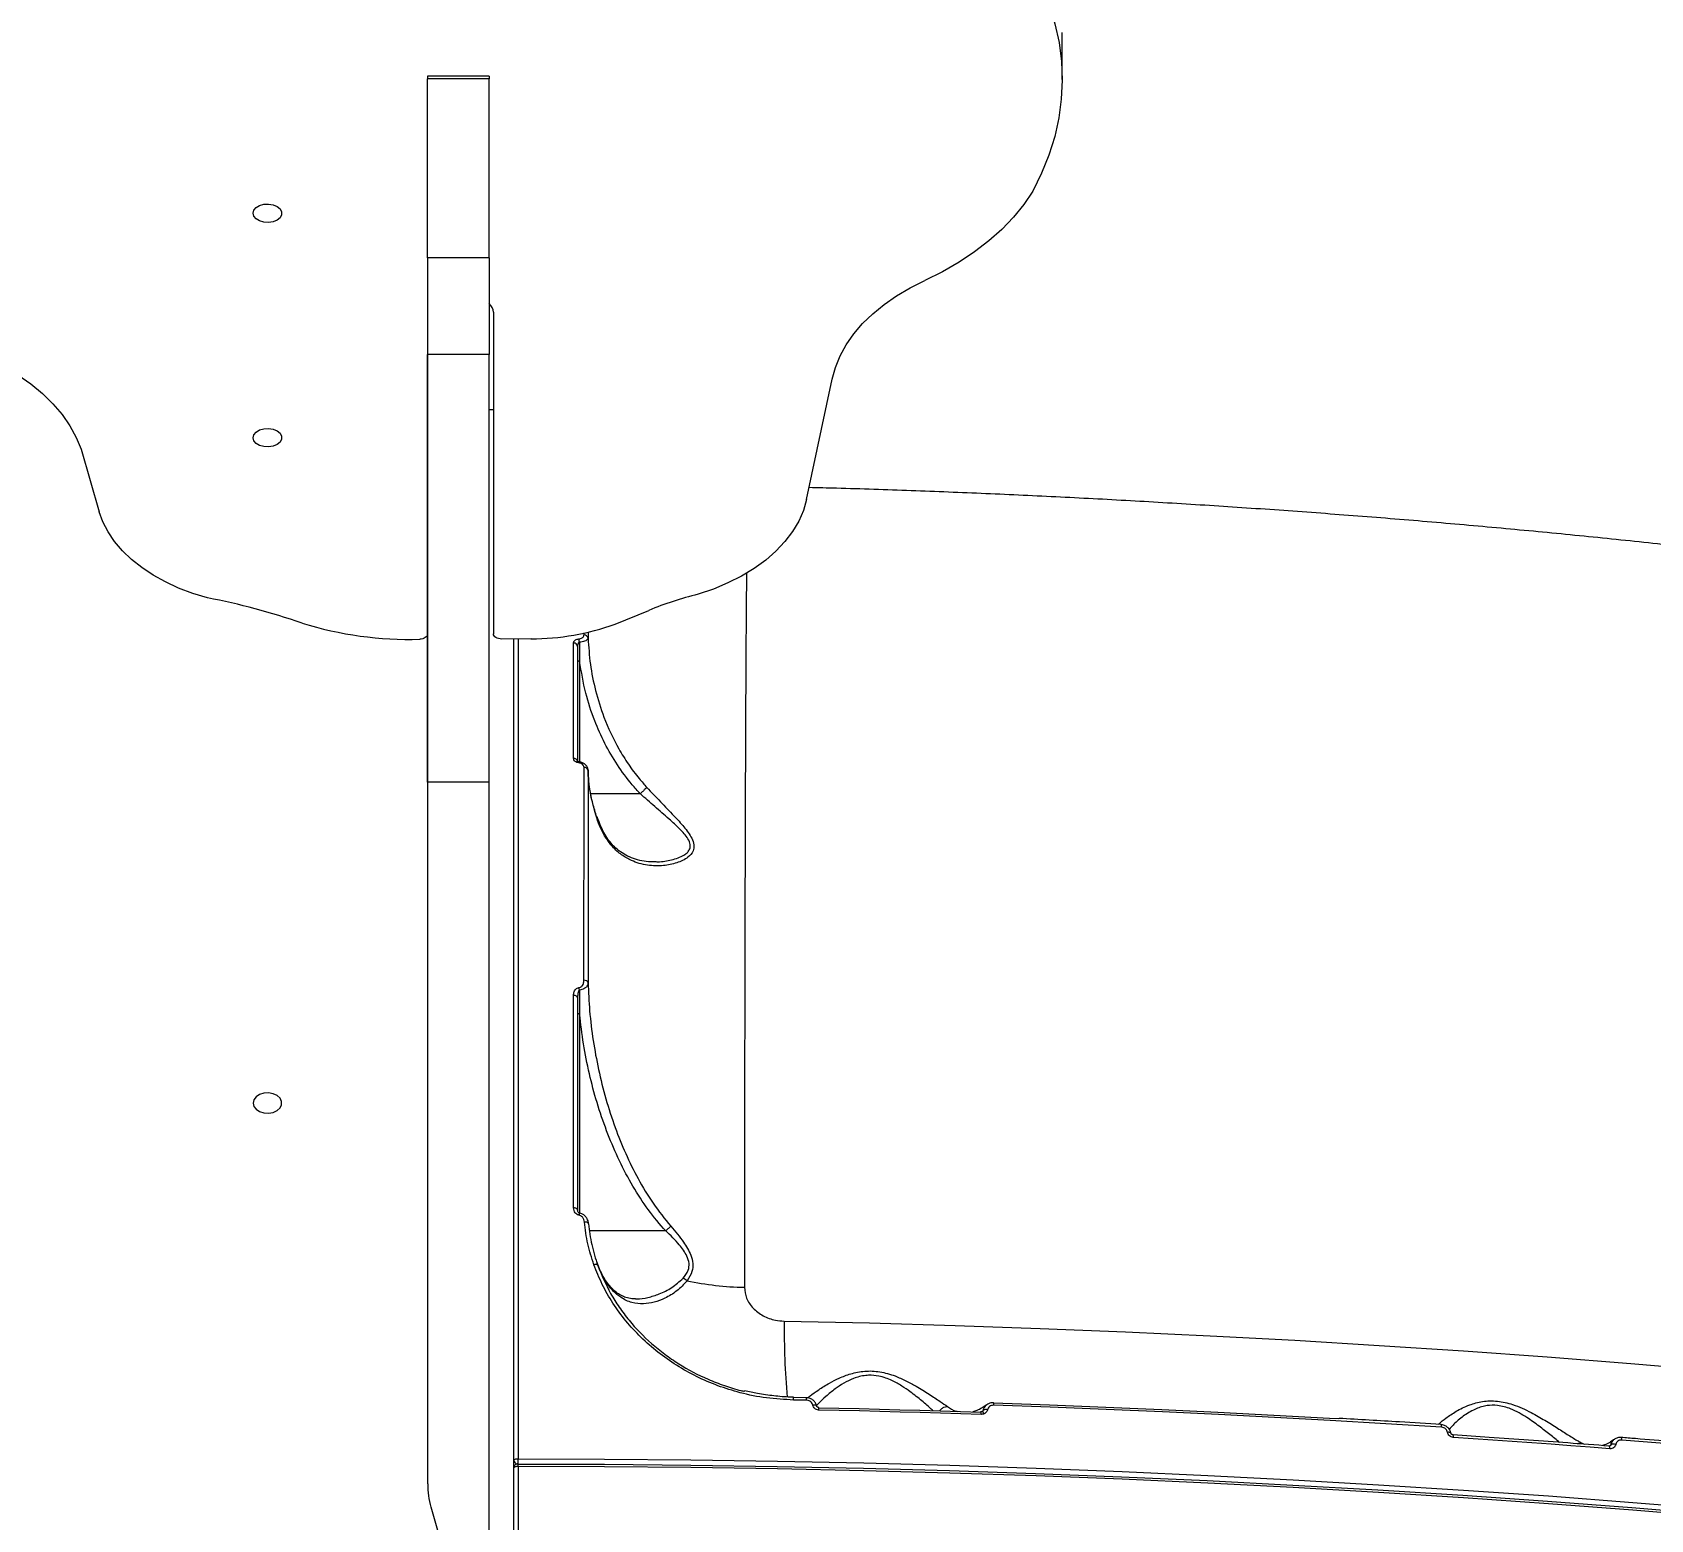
# Model space of a CAD drawing. Header units: millimetres. Extents: x -8422 to 28150, y -6982 to 5510.
# Drawn here: x 20104.2 to 20498.1, y 1231.2 to 1593.3 of the extents above; entities that cross this region are included whole.
import ezdxf

# ---------------------------------------------------------------- set-up
doc = ezdxf.new("R2010")
doc.units = ezdxf.units.MM
for name, color, linetype in [('DIKOM_ОБЪЕКТ', 7, 'Continuous'), ('DIKOM_РАЗМЕР_ЗОНА', 7, 'Continuous'), ('DIKOM_РАЗМЕР_ОБЪЕКТА', 7, 'Continuous')]:
    doc.layers.add(name, color=color, linetype=linetype)
doc.styles.add('style1', font='arial.ttf', dxfattribs={"width": 0.8})
doc.dimstyles.new('1-50', dxfattribs={"dimtxt": 300, "dimasz": 200, "dimexe": 100, "dimexo": 0, "dimgap": 100, "dimtad": 1, "dimdec": 0, "dimtxsty": 'style1', "dimcen": 0, "dimclrd": 7, "dimclre": 7, "dimadec": 1, "dimazin": 2, "dimtfac": 1, "dimtdec": 0, "dimtmove": 1, "dimatfit": 3, "dimfxl": 0, "dimlwd": 25, "dimlwe": 18, "dimarcsym": 0})

# ---------------------------------------------------------------- blocks, each defined once
blk = doc.blocks.new('*D15')
at = {"layer": 'Defpoints', "color": 0, "transparency": 16777216}
for p in [(19380.28, 3651.45), (27070.13, 3651.45), (15204.41, -3115.19)]:
    blk.add_point(p, dxfattribs=at)
at = {"layer": 'DIKOM_РАЗМЕР_ОБЪЕКТА', "color": 7, "lineweight": 18, "transparency": 16777216}
for p, q in [((19380.28, 3651.45), (27170.13, 3651.45)), ((15204.41, -3115.19), (27170.13, -3115.19))]:
    blk.add_line(p, q, dxfattribs=at)
at = {"layer": 'DIKOM_РАЗМЕР_ОБЪЕКТА', "color": 7, "lineweight": 25, "transparency": 16777216}
blk.add_line((27070.13, -2915.19), (27070.13, 3451.45), dxfattribs=at)
at = {"layer": 'DIKOM_РАЗМЕР_ОБЪЕКТА', "color": 7, "transparency": 16777216}
for points in [[(27036.8, 3451.45), (27103.47, 3451.45), (27070.13, 3651.45)], [(27036.8, -2915.19), (27103.47, -2915.19), (27070.13, -3115.19)]]:
    blk.add_solid(points, dxfattribs=at)
at = {"layer": 'DIKOM_РАЗМЕР_ОБЪЕКТА', "color": 0, "transparency": 16777216, "insert": (26816.96, -135.25), "char_height": 300, "attachment_point": 5, "rotation": 90, "style": 'style1'}
blk.add_mtext('6750', dxfattribs=at)
blk = doc.blocks.new('*D16')
at = {"layer": 'Defpoints', "color": 0, "transparency": 16777216}
for p in [(12490, 1387.95), (23986.61, 1004.03), (12490, -5796.5)]:
    blk.add_point(p, dxfattribs=at)
at = {"layer": 'DIKOM_РАЗМЕР_ОБЪЕКТА', "color": 7, "lineweight": 18, "transparency": 16777216}
for p, q in [((12490, 1387.95), (12490, -5896.5)), ((23986.61, 1004.03), (23986.61, -5896.5))]:
    blk.add_line(p, q, dxfattribs=at)
at = {"layer": 'DIKOM_РАЗМЕР_ОБЪЕКТА', "color": 7, "lineweight": 25, "transparency": 16777216}
blk.add_line((23786.61, -5796.5), (12690, -5796.5), dxfattribs=at)
at = {"layer": 'DIKOM_РАЗМЕР_ОБЪЕКТА', "color": 7, "transparency": 16777216}
for points in [[(12690, -5763.17), (12690, -5829.83), (12490, -5796.5)], [(23786.61, -5763.17), (23786.61, -5829.83), (23986.61, -5796.5)]]:
    blk.add_solid(points, dxfattribs=at)
at = {"layer": 'DIKOM_РАЗМЕР_ОБЪЕКТА', "color": 0, "transparency": 16777216, "insert": (18238.3, -5543.33), "char_height": 300, "attachment_point": 5, "style": 'style1'}
blk.add_mtext('11500', dxfattribs=at)
blk = doc.blocks.new('*D14')
at = {"layer": 'Defpoints', "color": 0, "transparency": 16777216}
for p in [(20684.73, 5148.63), (28049.7, 5148.63), (14575.76, -5055.5)]:
    blk.add_point(p, dxfattribs=at)
at = {"layer": 'DIKOM_РАЗМЕР_ЗОНА', "color": 7, "lineweight": 18, "transparency": 16777216}
for p, q in [((20684.73, 5148.63), (28149.7, 5148.63)), ((14575.76, -5055.5), (28149.7, -5055.5))]:
    blk.add_line(p, q, dxfattribs=at)
at = {"layer": 'DIKOM_РАЗМЕР_ЗОНА', "color": 7, "lineweight": 25, "transparency": 16777216}
blk.add_line((28049.7, -4855.5), (28049.7, 4948.63), dxfattribs=at)
at = {"layer": 'DIKOM_РАЗМЕР_ЗОНА', "color": 7, "transparency": 16777216}
for points in [[(28016.36, 4948.63), (28083.03, 4948.63), (28049.7, 5148.63)], [(28016.36, -4855.5), (28083.03, -4855.5), (28049.7, -5055.5)]]:
    blk.add_solid(points, dxfattribs=at)
at = {"layer": 'DIKOM_РАЗМЕР_ЗОНА', "color": 0, "transparency": 16777216, "insert": (27796.52, -63.59), "char_height": 300, "attachment_point": 5, "rotation": 90, "style": 'style1'}
blk.add_mtext('10200', dxfattribs=at)
blk = doc.blocks.new('*D13')
at = {"layer": 'Defpoints', "color": 0, "transparency": 16777216}
for p in [(10490, 1785.06), (25983.09, 460.53), (10490, -6882.5)]:
    blk.add_point(p, dxfattribs=at)
at = {"layer": 'DIKOM_РАЗМЕР_ЗОНА', "color": 7, "lineweight": 18, "transparency": 16777216}
for p, q in [((10490, 1785.06), (10490, -6982.5)), ((25983.09, 460.53), (25983.09, -6982.5))]:
    blk.add_line(p, q, dxfattribs=at)
at = {"layer": 'DIKOM_РАЗМЕР_ЗОНА', "color": 7, "lineweight": 25, "transparency": 16777216}
blk.add_line((25783.09, -6882.5), (10690, -6882.5), dxfattribs=at)
at = {"layer": 'DIKOM_РАЗМЕР_ЗОНА', "color": 7, "transparency": 16777216}
for points in [[(10690, -6849.17), (10690, -6915.83), (10490, -6882.5)], [(25783.09, -6849.17), (25783.09, -6915.83), (25983.09, -6882.5)]]:
    blk.add_solid(points, dxfattribs=at)
at = {"layer": 'DIKOM_РАЗМЕР_ЗОНА', "color": 0, "transparency": 16777216, "insert": (18236.55, -6629.33), "char_height": 300, "attachment_point": 5, "style": 'style1'}
blk.add_mtext('15500', dxfattribs=at)

msp = doc.modelspace()

# ---------------------------------------------------------------- linework, layer by layer
at = {"layer": 'DIKOM_ОБЪЕКТ', "color": 7, "linetype": 'Continuous', "lineweight": 15}
for p, q in [((20354.86, 1581.81), (20354.86, 1593.31)), ((20215.42, 1582.67), (20200.42, 1582.67)), ((20200.42, 1582.67), (20200.42, 1581.96)), ((20215.42, 1581.96), (20200.42, 1581.96)), ((20200.42, 1538.41), (20200.42, 1581.96)), ((20215.42, 1582.67), (20215.42, 1581.96)), ((20215.42, 1538.41), (20215.42, 1581.96)), ((20215.42, 1538.41), (20200.42, 1538.41)), ((20200.42, 1538.41), (20200.42, 1514.87)), ((20215.42, 1538.41), (20215.42, 1514.87)), ((20200.43, 1239.9), (20200.43, 1525.34)), ((20216.42, 1525.16), (20216.42, 1446.9)), ((20215.42, 1514.87), (20200.42, 1514.87)), ((20200.42, 1410.74), (20200.42, 1514.87)), ((20215.42, 1410.74), (20215.42, 1514.87)), ((20292.63, 1479.6), (20298.88, 1508.91)), ((20215.42, 1501.45), (20216.42, 1501.45)), ((20116.06, 1491.8), (20120.49, 1476.59)), ((20246.07, 1449.21), (20254.24, 1452.58)), ((20225.58, 1445.64), (20218.44, 1445.61)), ((20221.42, 1164.29), (20221.42, 1445.62)), ((20238.48, 1446.62), (20238.48, 1447.08)), ((20239.47, 1447.3), (20239.47, 1445.84)), ((20237.42, 1440.22), (20237.42, 1415.68)), ((20215.42, 1410.74), (20200.42, 1410.74)), ((20215.42, 1185.08), (20215.42, 1410.74)), ((20252.18, 1407.94), (20240.14, 1407.94)), ((20237.36, 1360.13), (20237.42, 1354.36)), ((20237.42, 1354.36), (20237.42, 1305.84)), ((20258.37, 1301.52), (20239.86, 1301.52)), ((20242.49, 1291.66), (20241.57, 1293.99)), ((20292.64, 1260.9), (20289.44, 1260.96)), ((20335.6, 1257.81), (20335.69, 1257.88)), ((20336.51, 1259.19), (20336.35, 1259.07)), ((20481.23, 1249.89), (20481.93, 1249.58)), ((20488.01, 1249.13), (20488.31, 1249.34)), ((20488.31, 1249.34), (20488.48, 1249.47)), ((20489.27, 1250.76), (20489.07, 1250.61)), ((20224.09, 1155.04), (20201.24, 1234.23))]:
    msp.add_line(p, q, dxfattribs=at)
at = {"layer": 'DIKOM_ОБЪЕКТ', "color": 7, "linetype": 'Continuous', "lineweight": 15, "flags": 128}
for points in [[(20342.46, 1617.21), (20345.34, 1613.01), (20347.86, 1608.71), (20349.99, 1604.33), (20351.75, 1599.88), (20353.12, 1595.37), (20354.1, 1590.82), (20354.68, 1586.24), (20354.86, 1581.65), (20354.65, 1577.06), (20354.04, 1572.49), (20353.04, 1567.94), (20351.64, 1563.44), (20349.86, 1558.99), (20347.69, 1554.62)], [(20347.69, 1554.62), (20345.55, 1551.41), (20343.05, 1548.32), (20340.2, 1545.35), (20337.03, 1542.52), (20333.55, 1539.84), (20329.77, 1537.34), (20325.72, 1535.02), (20321.42, 1532.89)], [(20157.92, 1549.26), (20158.11, 1549.99), (20158.66, 1550.65), (20159.51, 1551.15), (20160.56, 1551.44), (20161.71, 1551.51), (20162.83, 1551.32), (20163.79, 1550.92), (20164.5, 1550.33), (20164.87, 1549.63), (20164.87, 1548.89), (20164.5, 1548.19), (20163.79, 1547.61), (20162.83, 1547.2), (20161.71, 1547.02), (20160.56, 1547.08), (20159.51, 1547.38), (20158.66, 1547.88), (20158.11, 1548.53), (20157.92, 1549.26)], [(20298.88, 1508.91), (20299.66, 1511.74), (20300.81, 1514.53), (20302.3, 1517.24), (20304.14, 1519.87), (20306.3, 1522.39), (20308.77, 1524.8), (20311.53, 1527.06), (20314.58, 1529.17), (20317.88, 1531.12), (20321.42, 1532.89)], [(20076.97, 1519.05), (20081.36, 1518.06), (20085.61, 1516.84), (20089.68, 1515.41), (20093.57, 1513.77), (20097.23, 1511.93), (20100.65, 1509.91), (20103.8, 1507.71), (20106.66, 1505.35), (20109.22, 1502.86), (20111.45, 1500.24), (20113.34, 1497.51), (20114.88, 1494.69), (20116.06, 1491.8)], [(20157.92, 1494.63), (20158.11, 1495.36), (20158.66, 1496.01), (20159.51, 1496.51), (20160.56, 1496.81), (20161.71, 1496.87), (20162.83, 1496.69), (20163.79, 1496.28), (20164.5, 1495.7), (20164.87, 1495), (20164.87, 1494.26), (20164.5, 1493.56), (20163.79, 1492.97), (20162.83, 1492.57), (20161.71, 1492.38), (20160.56, 1492.45), (20159.51, 1492.74), (20158.66, 1493.24), (20158.11, 1493.9), (20157.92, 1494.63)], [(20292.63, 1479.6), (20291.87, 1476.93), (20290.73, 1474.32), (20289.23, 1471.78), (20287.38, 1469.34), (20285.2, 1467.02), (20282.7, 1464.83), (20279.91, 1462.79), (20276.84, 1460.93), (20273.52, 1459.25), (20269.98, 1457.77), (20266.25, 1456.5)], [(20146.81, 1455.62), (20143.23, 1456.72), (20139.81, 1458.02), (20136.59, 1459.51), (20133.59, 1461.18), (20130.84, 1463.01), (20128.35, 1465), (20126.14, 1467.12), (20124.24, 1469.35), (20122.66, 1471.69), (20121.4, 1474.11), (20120.49, 1476.59)], [(20200.42, 1446.84), (20200.39, 1446.59), (20200.28, 1446.36), (20200.1, 1446.14), (20199.86, 1445.95), (20199.57, 1445.79), (20199.24, 1445.66), (20198.88, 1445.59), (20198.5, 1445.55)], [(20218.44, 1445.61), (20218.04, 1445.63), (20217.67, 1445.71), (20217.32, 1445.83), (20217.01, 1445.99), (20216.76, 1446.18), (20216.58, 1446.4), (20216.46, 1446.65), (20216.42, 1446.9)], [(20236.92, 1358.26), (20236.9, 1358.38), (20236.85, 1358.49), (20236.76, 1358.6), (20236.63, 1358.69), (20236.48, 1358.77), (20236.31, 1358.83), (20236.13, 1358.86), (20235.93, 1358.87)], [(20157.93, 1332.64), (20158.12, 1331.83), (20158.67, 1331.12), (20159.51, 1330.57), (20160.57, 1330.24), (20161.72, 1330.17), (20162.84, 1330.37), (20163.8, 1330.82), (20164.51, 1331.46), (20164.88, 1332.23), (20164.88, 1333.05), (20164.51, 1333.82), (20163.8, 1334.46), (20162.83, 1334.91), (20161.72, 1335.11), (20160.57, 1335.04), (20159.51, 1334.71), (20158.67, 1334.16), (20158.12, 1333.44), (20157.93, 1332.64)], [(20236.92, 1306.62), (20236.9, 1306.71), (20236.85, 1306.81), (20236.76, 1306.89), (20236.63, 1306.96), (20236.48, 1307.02), (20236.31, 1307.07), (20236.13, 1307.1), (20235.93, 1307.11)], [(20239.6, 1303.25), (20239.57, 1303.33), (20239.51, 1303.42), (20239.42, 1303.49), (20239.3, 1303.55), (20239.15, 1303.6), (20238.98, 1303.63), (20238.8, 1303.64), (20238.61, 1303.64)], [(20241.83, 1293.09), (20241.8, 1293.17), (20241.75, 1293.23), (20241.66, 1293.28), (20241.54, 1293.32), (20241.4, 1293.33), (20241.24, 1293.32), (20241.07, 1293.3), (20240.89, 1293.26)], [(20287.19, 1279.57), (20308, 1279.1), (20328.79, 1278.51), (20349.54, 1277.79), (20370.25, 1276.95), (20390.91, 1275.97), (20411.51, 1274.88), (20432.06, 1273.65), (20452.54, 1272.3), (20472.95, 1270.83), (20493.27, 1269.23), (20513.51, 1267.51)], [(20292.68, 1260.28), (20292.28, 1260.29), (20291.88, 1260.29), (20291.48, 1260.3), (20291.08, 1260.31), (20290.68, 1260.32), (20290.28, 1260.33), (20289.88, 1260.33), (20289.48, 1260.34)], [(20295.08, 1258.89), (20295.08, 1258.91), (20295.04, 1258.97), (20294.96, 1259.03), (20294.85, 1259.07), (20294.71, 1259.1), (20294.54, 1259.11), (20294.35, 1259.11), (20294.16, 1259.09)], [(20295.58, 1258.46), (20300.52, 1258.35), (20305.46, 1258.24), (20310.39, 1258.12), (20315.33, 1257.99), (20320.26, 1257.85), (20325.19, 1257.71), (20330.12, 1257.56), (20335.05, 1257.41)], [(20335.14, 1256.84), (20330.21, 1257), (20325.28, 1257.15), (20320.34, 1257.29), (20315.4, 1257.42), (20310.47, 1257.55), (20305.53, 1257.67), (20300.59, 1257.79), (20295.64, 1257.89)], [(20335.05, 1257.41), (20335.06, 1257.46), (20335.08, 1257.47)], [(20335.39, 1257.52), (20335.4, 1257.53), (20335.45, 1257.52), (20335.51, 1257.49), (20335.58, 1257.43), (20335.65, 1257.35), (20335.73, 1257.25), (20335.81, 1257.12), (20335.89, 1256.98)], [(20338.13, 1259.62), (20351.81, 1259.14), (20365.48, 1258.61), (20379.13, 1258.02), (20392.76, 1257.38), (20406.36, 1256.69), (20419.94, 1255.94), (20422.2, 1255.81)], [(20447.22, 1253.72), (20433.68, 1254.58), (20420.11, 1255.38), (20406.51, 1256.12), (20392.9, 1256.82), (20379.26, 1257.46), (20365.6, 1258.05), (20351.92, 1258.58), (20338.22, 1259.06)], [(20449.48, 1252.28), (20449.47, 1252.28), (20449.44, 1252.34), (20449.38, 1252.39), (20449.28, 1252.43), (20449.16, 1252.46), (20449.02, 1252.48), (20448.86, 1252.48), (20448.68, 1252.47)], [(20488.14, 1248.49), (20483.41, 1248.85), (20478.67, 1249.21), (20473.92, 1249.56), (20469.18, 1249.9), (20464.42, 1250.24), (20459.67, 1250.57), (20454.91, 1250.89), (20450.14, 1251.21)], [(20597.65, 1240.48), (20584.48, 1241.92), (20571.26, 1243.32), (20558, 1244.66), (20544.69, 1245.95), (20531.34, 1247.19), (20517.95, 1248.37), (20504.52, 1249.51), (20491.05, 1250.59)], [(20221.42, 1245.7), (20221.44, 1245.77), (20221.5, 1245.83), (20221.59, 1245.89), (20221.72, 1245.94), (20221.87, 1245.99), (20222.04, 1246.02), (20222.23, 1246.04), (20222.42, 1246.04)], [(20222.42, 1246.04), (20243.48, 1245.97), (20264.52, 1245.78), (20285.56, 1245.46), (20306.57, 1245.02), (20327.56, 1244.45), (20348.51, 1243.75), (20369.43, 1242.94), (20390.3, 1241.99), (20411.12, 1240.93), (20431.89, 1239.73), (20452.59, 1238.42), (20473.22, 1236.98), (20493.77, 1235.42), (20514.24, 1233.74)], [(20222.42, 1244.76), (20222.42, 1244.84), (20222.42, 1244.96), (20222.42, 1245.11), (20222.42, 1245.28), (20222.42, 1245.46), (20222.42, 1245.66), (20222.42, 1245.85), (20222.42, 1246.04)], [(20222.42, 1244.76), (20243.46, 1244.69), (20264.49, 1244.5), (20285.5, 1244.18), (20306.5, 1243.73), (20327.47, 1243.17), (20348.41, 1242.47), (20369.31, 1241.65), (20390.16, 1240.71), (20410.97, 1239.65), (20431.71, 1238.46), (20452.4, 1237.14), (20473.01, 1235.71), (20493.55, 1234.15), (20508.02, 1232.97)], [(20222.42, 1244.16), (20222.23, 1244.15), (20222.04, 1244.13), (20221.87, 1244.1), (20221.72, 1244.06), (20221.59, 1244.01), (20221.5, 1243.95), (20221.44, 1243.89), (20221.42, 1243.82)], [(20514.24, 1231.86), (20493.77, 1233.54), (20473.22, 1235.1), (20452.59, 1236.54), (20431.89, 1237.85), (20411.12, 1239.04), (20390.3, 1240.11), (20369.43, 1241.05), (20348.51, 1241.87), (20327.56, 1242.56), (20306.57, 1243.13), (20285.56, 1243.58), (20264.52, 1243.9), (20243.48, 1244.09), (20222.42, 1244.16)]]:
    msp.add_lwpolyline(points, dxfattribs=at)
at = {"layer": 'DIKOM_ОБЪЕКТ', "color": 7, "linetype": 'Continuous', "lineweight": 15}
for centre, radius, start, end in [((20213.43, 1525.06), 2.99, 1.9549, 48.3042), ((20117.04, 1297.64), 160.76, 70.8221, 79.3293), ((20284.73, 1379.39), 79.29, 103.4786, 112.6158), ((20195.98, 1533.65), 88.13, 252.7512, 271.6368), ((20225.21, 1508.44), 62.8, 270.3353, 289.4029), ((20232.55, 1444.5), 4.82, 3.7669, 13.6742), ((20238.54, 1445.69), 0.932, 8.9992, 94.0617), ((20236.01, 1443.69), 0.92, 6.2513, 94.6514), ((20237.3, 1427.73), 12.48, 89.4295, 91.7248), ((20236.03, 1415.65), 0.899, 9.1809, 96.4532), ((20237.56, 1415.45), 0.368, 133.2828, 176.315), ((20238.57, 1413.46), 0.912, 12.383, 95.9677), ((20231.07, 1359.23), 6.35, 8.1146, 13.8283), ((20238.61, 1361.63), 0.899, 19.1014, 98.6723), ((20237.3, 1342.01), 12.36, 89.4215, 91.7396), ((20238.44, 1305.25), 1.22, 149.739, 174.6287), ((20261.02, 1286.35), 3.94, 49.5889, 66.5952), ((20279.12, 1364.29), 76.53, 258.2822, 268.8049), ((20489.33, 1278.37), 202.14, 179.6611, 184.9209), ((20286.93, 1260.5), 2.56, 356.4556, 10.4271), ((20290.18, 1260.43), 2.5, 356.3981, 10.7035), ((20293.26, 1258.05), 2.39, 356.1546, 11.2425), ((20333.53, 1257), 1.62, 354.3866, 16.8581), ((20335.21, 1257.86), 0.391, 306.7609, 351.4142), ((20337.51, 1257.53), 1.93, 125.5253, 171.6883), ((20336.3, 1256.52), 1.49, 74.9318, 113.9473), ((20336.67, 1259.22), 1.56, 354.2502, 17.3653), ((20446.33, 1253.88), 0.899, 350.3189, 31.7332), ((20449.26, 1251.36), 0.901, 350.2186, 31.9232), ((20487.34, 1248.64), 0.813, 349.3208, 36.2428), ((20487.91, 1249.41), 0.403, 320.5142, 351.0538), ((20490.24, 1249.05), 1.95, 127.0568, 171.4471), ((20489.13, 1248.06), 1.55, 72.4456, 114.7212), ((20490.27, 1250.74), 0.8, 349.3341, 36.6725), ((20222.37, 1245.72), 0.95, 181.1239, 258.028), ((20222.42, 1243.82), 1, 89.9838, 180), ((20094.87, 1244.39), 127.55, 359.8983, 0.1948), ((20220.84, 1239.92), 20.41, 180.0635, 196.1906)]:
    msp.add_arc(centre, radius, start, end, dxfattribs=at)
for points, knots in [([(20653.15, 1447), (20648.82, 1447.77), (20638.7, 1449.56), (20622.68, 1452.23), (20605.12, 1455.02), (20587.51, 1457.67), (20569.84, 1460.18), (20552.13, 1462.56), (20534.36, 1464.8), (20516.55, 1466.92), (20498.69, 1468.9), (20480.79, 1470.76), (20462.85, 1472.48), (20444.87, 1474.08), (20426.85, 1475.55), (20408.8, 1476.89), (20390.72, 1478.11), (20372.61, 1479.2), (20354.48, 1480.17), (20336.32, 1481.01), (20318.15, 1481.73), (20303.79, 1482.22), (20295.48, 1482.42), (20293.25, 1482.48)], [0, 0, 0, 0, 0.038047, 0.088856, 0.139482, 0.189937, 0.240233, 0.290381, 0.340391, 0.390273, 0.440036, 0.48969, 0.539244, 0.588704, 0.63808, 0.68738, 0.73661, 0.785778, 0.834891, 0.883955, 0.932978, 0.981966, 1, 1, 1, 1]), ([(20278.04, 1461.63), (20278.02, 1460.35), (20277.99, 1456.79), (20277.93, 1449.71), (20277.87, 1440.56), (20277.82, 1430.22), (20277.77, 1418.74), (20277.72, 1406.1), (20277.68, 1393.5), (20277.65, 1381.19), (20277.63, 1369.37), (20277.6, 1357), (20277.58, 1344.09), (20277.56, 1330.73), (20277.55, 1316.89), (20277.53, 1302.61), (20277.53, 1292.72), (20277.52, 1287.78)], [0, 0, 0, 0, 0.043276, 0.11972, 0.196222, 0.272666, 0.351337, 0.430073, 0.508744, 0.569806, 0.630868, 0.692417, 0.753966, 0.815228, 0.876491, 0.938245, 1, 1, 1, 1]), ([(20222.42, 1445.63), (20222.42, 1444.63), (20222.42, 1439.31), (20222.42, 1428.49), (20222.42, 1413.15), (20222.42, 1396.55), (20222.42, 1379.93), (20222.42, 1363.45), (20222.42, 1347.3), (20222.42, 1330.51), (20222.42, 1313.14), (20222.42, 1295.36), (20222.42, 1277.26), (20222.42, 1260.84), (20222.42, 1250.33), (20222.42, 1246.04)], [0, 0, 0, 0, 0.02107, 0.111987, 0.205546, 0.29918, 0.392739, 0.471869, 0.551092, 0.630315, 0.710289, 0.790262, 0.86821, 0.946334, 1, 1, 1, 1]), ([(20235.93, 1444.61), (20235.94, 1444.69), (20235.96, 1444.88), (20236.12, 1445.15), (20236.41, 1445.39), (20236.78, 1445.57), (20237.08, 1445.61), (20237.23, 1445.64)], [0, 0, 0, 0, 0.165538, 0.412041, 0.620041, 0.809694, 1, 1, 1, 1]), ([(20237.23, 1445.64), (20237.37, 1445.66), (20237.66, 1445.7), (20238.02, 1445.87), (20238.3, 1446.1), (20238.46, 1446.37), (20238.47, 1446.55), (20238.48, 1446.62)], [0, 0, 0, 0, 0.192051, 0.383572, 0.590202, 0.834076, 1, 1, 1, 1]), ([(20239.47, 1445.84), (20239.45, 1445.76), (20239.42, 1445.58), (20239.15, 1445.31), (20238.67, 1445.07), (20238.07, 1444.89), (20237.59, 1444.84), (20237.35, 1444.81)], [0, 0, 0, 0, 0.15765, 0.393175, 0.599158, 0.796737, 1, 1, 1, 1]), ([(20239.47, 1445.84), (20239.61, 1443.7), (20239.9, 1439.4), (20241.22, 1432.95), (20243.39, 1426), (20246.18, 1420.01), (20249.24, 1415.1), (20251.55, 1411.98), (20253.16, 1410.18), (20253.79, 1409.47)], [0, 0, 0, 0, 0.161025, 0.323857, 0.493661, 0.708324, 0.818538, 0.928736, 1, 1, 1, 1]), ([(20235.93, 1416.55), (20235.93, 1416.99), (20235.93, 1419.19), (20235.93, 1425.17), (20235.93, 1434.25), (20235.93, 1441.16), (20235.93, 1444.61)], [0, 0, 0, 0, 0.044144, 0.220721, 0.610016, 1, 1, 1, 1]), ([(20237.35, 1444.81), (20237.32, 1444.8), (20237.27, 1444.78), (20237.17, 1444.7), (20237.07, 1444.56), (20236.98, 1444.32), (20236.93, 1444.05), (20236.93, 1443.87), (20236.92, 1443.79)], [0, 0, 0, 0, 0.07901, 0.135693, 0.302994, 0.519078, 0.802358, 1, 1, 1, 1]), ([(20236.92, 1443.79), (20236.92, 1439.37), (20236.92, 1430.52), (20236.92, 1420.71), (20236.92, 1415.8)], [0, 0, 0, 0, 0.499273, 1, 1, 1, 1]), ([(20237.35, 1444.81), (20237.36, 1444.66), (20237.37, 1443.12), (20237.4, 1441.59), (20237.42, 1440.22)], [0, 0, 0, 0, 0.102927, 1, 1, 1, 1]), ([(20252.18, 1407.94), (20251.52, 1408.67), (20249.49, 1410.88), (20246.51, 1414.93), (20243.46, 1420.16), (20240.86, 1425.99), (20238.66, 1432.67), (20237.85, 1437.61), (20237.42, 1440.22)], [0, 0, 0, 0, 0.082295, 0.249505, 0.417299, 0.584653, 0.780206, 1, 1, 1, 1]), ([(20237.19, 1415.47), (20237.04, 1415.5), (20236.7, 1415.57), (20236.28, 1415.82), (20235.99, 1416.16), (20235.95, 1416.42), (20235.93, 1416.55)], [0, 0, 0, 0, 0.221386, 0.474407, 0.73732, 1, 1, 1, 1]), ([(20237.31, 1415.72), (20237.28, 1415.72), (20237.19, 1415.73), (20237.06, 1415.78), (20236.95, 1415.84), (20236.9, 1415.89), (20236.91, 1415.88), (20236.91, 1415.88)], [0, 0, 0, 0, 0.115139, 0.327866, 0.552209, 0.837678, 1, 1, 1, 1]), ([(20238.48, 1414.37), (20238.46, 1414.5), (20238.42, 1414.77), (20238.12, 1415.11), (20237.7, 1415.37), (20237.35, 1415.44), (20237.19, 1415.47)], [0, 0, 0, 0, 0.263249, 0.526648, 0.781327, 1, 1, 1, 1]), ([(20239.45, 1413.7), (20239.45, 1413.73), (20239.48, 1414), (20239.27, 1414.51), (20238.82, 1415.1), (20238.14, 1415.54), (20237.59, 1415.65), (20237.31, 1415.71)], [0, 0, 0, 0, 0.028863, 0.265304, 0.502346, 0.750128, 1, 1, 1, 1]), ([(20238.47, 1362.52), (20238.47, 1367.12), (20238.48, 1376.31), (20238.48, 1389.5), (20238.48, 1402.27), (20238.48, 1410.34), (20238.48, 1414.37)], [0, 0, 0, 0, 0.249097, 0.498194, 0.749097, 1, 1, 1, 1]), ([(20239.46, 1413.66), (20239.46, 1409.66), (20239.46, 1401.67), (20239.46, 1388.97), (20239.46, 1375.78), (20239.46, 1366.55), (20239.46, 1361.93)], [0, 0, 0, 0, 0.249097, 0.498194, 0.749097, 1, 1, 1, 1]), ([(20241.57, 1402.05), (20240.98, 1404.12), (20239.89, 1407.92), (20239.6, 1411.86), (20239.46, 1413.66)], [0, 0, 0, 0, 0.542553, 1, 1, 1, 1]), ([(20241.59, 1402.25), (20241.24, 1403.35), (20240.54, 1405.61), (20239.87, 1409.12), (20239.51, 1411.84), (20239.49, 1413.37), (20239.49, 1413.7)], [0, 0, 0, 0, 0.295446, 0.605313, 0.915446, 1, 1, 1, 1]), ([(20253.79, 1409.47), (20254.89, 1408.31), (20257.09, 1405.96), (20260.18, 1402.8), (20262.45, 1400.33), (20263.88, 1398.51), (20264.81, 1397.03), (20265.35, 1395.45), (20265.1, 1393.78), (20263.98, 1392.54), (20262.52, 1391.67), (20260.54, 1390.89), (20257.64, 1390.32), (20253.86, 1390.41), (20250.42, 1391.37), (20247.59, 1392.99), (20245.52, 1394.83), (20243.82, 1397.07), (20242.52, 1399.44), (20241.87, 1401.22), (20241.57, 1402.05)], [0, 0, 0, 0, 0.075313, 0.152119, 0.213185, 0.244132, 0.275685, 0.312981, 0.350601, 0.401222, 0.437876, 0.474585, 0.550791, 0.640339, 0.732647, 0.793, 0.85494, 0.904775, 0.956105, 1, 1, 1, 1]), ([(20252.19, 1407.94), (20252.19, 1407.94), (20252.19, 1407.94), (20252.19, 1407.94), (20252.18, 1407.94), (20252.18, 1407.94)], [0, 0, 0, 0, 0.335281, 0.793078, 1, 1, 1, 1]), ([(20253.79, 1409.47), (20253.78, 1409.45), (20253.66, 1409.34), (20253.35, 1409.05), (20252.81, 1408.52), (20252.4, 1408.14), (20252.19, 1407.94)], [0, 0, 0, 0, 0.054486, 0.376709, 0.688361, 1, 1, 1, 1]), ([(20255.53, 1391.44), (20255.84, 1391.42), (20257.28, 1391.32), (20259.86, 1391.76), (20262.26, 1392.58), (20263.59, 1393.55), (20264.21, 1394.31), (20264.38, 1395.03), (20264.3, 1395.94), (20263.88, 1396.93), (20262.9, 1398.21), (20261.37, 1399.82), (20258.95, 1402), (20255.71, 1404.81), (20253.35, 1406.88), (20252.2, 1407.94), (20252.19, 1407.94)], [0, 0, 0, 0, 0.036831, 0.170129, 0.302562, 0.345149, 0.387576, 0.43849, 0.448417, 0.509228, 0.562533, 0.616043, 0.724323, 0.862069, 0.999855, 1, 1, 1, 1]), ([(20241.57, 1402.05), (20241.58, 1402.07), (20241.6, 1402.14), (20241.57, 1402.19), (20241.55, 1402.24)], [0, 0, 0, 0, 0.232345, 1, 1, 1, 1]), ([(20255.52, 1391.39), (20255.08, 1391.38), (20253.9, 1391.36), (20252.05, 1391.67), (20250.03, 1392.29), (20248.18, 1393.21), (20246.61, 1394.33), (20245.34, 1395.53), (20244.28, 1396.88), (20243.31, 1398.47), (20242.42, 1400.29), (20241.93, 1401.65), (20241.68, 1402.32)], [0, 0, 0, 0, 0.079437, 0.208502, 0.332709, 0.451555, 0.565029, 0.653, 0.735432, 0.823508, 0.912521, 1, 1, 1, 1]), ([(20235.93, 1358.87), (20235.94, 1358.95), (20235.95, 1359.31), (20236.09, 1359.85), (20236.46, 1360.36), (20236.84, 1360.65), (20237.1, 1360.71), (20237.24, 1360.75)], [0, 0, 0, 0, 0.095091, 0.471962, 0.715784, 0.857218, 1, 1, 1, 1]), ([(20237.36, 1360.13), (20237.33, 1360.11), (20237.28, 1360.08), (20237.2, 1359.96), (20237.09, 1359.71), (20236.97, 1359.2), (20236.93, 1358.69), (20236.92, 1358.33), (20236.92, 1358.26)], [0, 0, 0, 0, 0.046114, 0.09014, 0.210113, 0.459835, 0.889182, 1, 1, 1, 1]), ([(20237.24, 1360.75), (20237.36, 1360.78), (20237.62, 1360.85), (20237.98, 1361.12), (20238.33, 1361.61), (20238.46, 1362.12), (20238.47, 1362.46), (20238.47, 1362.52)], [0, 0, 0, 0, 0.145595, 0.289955, 0.532094, 0.909796, 1, 1, 1, 1]), ([(20239.46, 1361.93), (20239.46, 1361.86), (20239.43, 1361.52), (20239.18, 1360.99), (20238.59, 1360.51), (20237.98, 1360.23), (20237.57, 1360.16), (20237.36, 1360.13)], [0, 0, 0, 0, 0.08255, 0.435075, 0.677242, 0.832991, 1, 1, 1, 1]), ([(20239.46, 1361.93), (20239.56, 1359.64), (20239.77, 1354.94), (20240.65, 1347.88), (20241.96, 1340.74), (20243.73, 1333.65), (20245.94, 1326.83), (20248.55, 1320.33), (20251.6, 1314.14), (20255.16, 1308.13), (20258.13, 1304.49), (20259.61, 1302.67)], [0, 0, 0, 0, 0.107957, 0.221264, 0.334571, 0.449783, 0.564986, 0.672071, 0.779129, 0.889621, 1, 1, 1, 1]), ([(20235.93, 1307.11), (20235.93, 1307.69), (20235.93, 1310.59), (20235.93, 1318.09), (20235.93, 1329.43), (20235.93, 1343.89), (20235.93, 1353.51), (20235.93, 1358.87)], [0, 0, 0, 0, 0.032166, 0.160835, 0.418396, 0.675957, 1, 1, 1, 1]), ([(20236.92, 1358.26), (20236.92, 1354.16), (20236.92, 1345.94), (20236.92, 1333.17), (20236.92, 1320.1), (20236.92, 1311.11), (20236.92, 1306.62)], [0, 0, 0, 0, 0.249314, 0.498629, 0.749314, 1, 1, 1, 1]), ([(20258.37, 1301.52), (20258.2, 1301.71), (20256.5, 1303.56), (20253.53, 1307.32), (20249.85, 1313.15), (20246.65, 1319.35), (20243.89, 1325.92), (20241.58, 1332.74), (20239.71, 1339.8), (20238.27, 1347.02), (20237.7, 1351.92), (20237.42, 1354.36)], [0, 0, 0, 0, 0.012974, 0.13061, 0.248338, 0.370448, 0.49259, 0.618292, 0.744005, 0.872002, 1, 1, 1, 1]), ([(20237.23, 1305.36), (20237.19, 1305.37), (20237.01, 1305.41), (20236.68, 1305.56), (20236.29, 1305.92), (20236, 1306.46), (20235.96, 1306.89), (20235.93, 1307.11)], [0, 0, 0, 0, 0.049082, 0.217917, 0.42668, 0.702245, 1, 1, 1, 1]), ([(20237.48, 1305.86), (20237.47, 1305.86), (20237.44, 1305.86), (20237.4, 1305.86), (20237.35, 1305.87), (20237.26, 1305.91), (20237.13, 1306.01), (20236.97, 1306.24), (20236.91, 1306.52), (20236.93, 1306.7), (20236.93, 1306.75)], [0, 0, 0, 0, 0.024931, 0.049822, 0.080043, 0.129166, 0.255977, 0.488542, 0.879274, 1, 1, 1, 1]), ([(20238.61, 1303.64), (20238.58, 1303.86), (20238.5, 1304.3), (20238.16, 1304.83), (20237.73, 1305.22), (20237.39, 1305.32), (20237.23, 1305.36)], [0, 0, 0, 0, 0.297465, 0.58903, 0.802846, 1, 1, 1, 1]), ([(20239.58, 1303.26), (20239.58, 1303.33), (20239.56, 1303.74), (20239.31, 1304.41), (20238.8, 1305.14), (20238.14, 1305.66), (20237.63, 1305.79), (20237.39, 1305.85)], [0, 0, 0, 0, 0.06199, 0.343343, 0.582644, 0.803419, 1, 1, 1, 1]), ([(20240.89, 1293.26), (20240.34, 1294.96), (20239.24, 1298.38), (20238.82, 1301.88), (20238.61, 1303.64)], [0, 0, 0, 0, 0.496491, 1, 1, 1, 1]), ([(20239.6, 1303.25), (20239.8, 1301.55), (20240.2, 1298.13), (20241.28, 1294.78), (20241.83, 1293.09)], [0, 0, 0, 0, 0.496482, 1, 1, 1, 1]), ([(20258.38, 1301.52), (20258.38, 1301.52), (20258.37, 1301.52), (20258.37, 1301.52), (20258.37, 1301.52), (20258.37, 1301.52)], [0, 0, 0, 0, 0.34551, 0.816113, 1, 1, 1, 1]), ([(20259.61, 1302.67), (20259.59, 1302.65), (20259.42, 1302.49), (20259.02, 1302.12), (20258.6, 1301.73), (20258.38, 1301.52)], [0, 0, 0, 0, 0.069976, 0.497857, 1, 1, 1, 1]), ([(20262.59, 1289.97), (20263.08, 1290.58), (20263.93, 1291.62), (20264.17, 1293.61), (20263.63, 1295.31), (20262.73, 1296.8), (20261.08, 1298.91), (20259.53, 1300.44), (20258.38, 1301.52), (20258.38, 1301.52)], [0, 0, 0, 0, 0.188617, 0.321669, 0.45555, 0.569143, 0.683127, 0.999683, 1, 1, 1, 1]), ([(20259.61, 1302.67), (20260.7, 1301.4), (20262.19, 1299.65), (20263.72, 1297.25), (20264.57, 1295.52), (20265.06, 1293.58), (20264.85, 1291.33), (20264.05, 1290.08), (20263.58, 1289.36)], [0, 0, 0, 0, 0.303072, 0.415237, 0.529515, 0.668756, 0.808543, 1, 1, 1, 1]), ([(20289.48, 1260.34), (20287.29, 1260.46), (20282.91, 1260.69), (20276.73, 1261.95), (20271.03, 1263.74), (20265.85, 1265.98), (20260.95, 1268.71), (20256.41, 1271.92), (20252.27, 1275.55), (20248.59, 1279.55), (20245.45, 1283.88), (20242.8, 1288.45), (20241.53, 1291.66), (20240.89, 1293.26)], [0, 0, 0, 0, 0.102184, 0.204369, 0.29249, 0.380893, 0.469013, 0.557404, 0.646078, 0.734468, 0.822883, 0.911581, 1, 1, 1, 1]), ([(20251.02, 1284.99), (20250.72, 1284.98), (20249.91, 1284.97), (20248.73, 1285.24), (20247.46, 1285.77), (20246.31, 1286.53), (20245.24, 1287.5), (20244.26, 1288.66), (20243.33, 1290.04), (20242.49, 1291.67), (20241.89, 1293.01), (20241.62, 1293.84), (20241.57, 1293.99)], [0, 0, 0, 0, 0.077381, 0.21395, 0.33843, 0.454678, 0.563972, 0.668024, 0.767557, 0.873225, 0.977293, 1, 1, 1, 1]), ([(20241.83, 1293.09), (20242.78, 1290.78), (20244.23, 1287.29), (20247.02, 1282.9), (20250.16, 1278.72), (20253.89, 1274.87), (20258.09, 1271.47), (20262.58, 1268.39), (20267.46, 1265.8), (20272.63, 1263.85), (20275.59, 1262.85), (20277.27, 1262.53), (20277.57, 1262.48)], [0, 0, 0, 0, 0.16144, 0.244569, 0.327697, 0.489124, 0.572269, 0.655414, 0.816449, 0.899363, 0.982278, 1, 1, 1, 1]), ([(20263.58, 1289.36), (20262.76, 1288.49), (20261.08, 1286.73), (20258.28, 1285.1), (20255.56, 1284.06), (20252.85, 1283.64), (20250.09, 1283.94), (20247.62, 1285.07), (20245.57, 1286.81), (20243.94, 1288.82), (20243.04, 1290.57), (20242.6, 1291.41)], [0, 0, 0, 0, 0.11929, 0.242992, 0.351424, 0.462161, 0.588478, 0.719499, 0.813265, 0.909644, 1, 1, 1, 1]), ([(20251.02, 1284.99), (20251.12, 1284.98), (20252.09, 1284.87), (20254.05, 1285.26), (20256.89, 1286.13), (20259.89, 1287.57), (20261.69, 1289.17), (20262.59, 1289.97)], [0, 0, 0, 0, 0.02572, 0.258218, 0.49077, 0.745799, 1, 1, 1, 1]), ([(20277.52, 1287.78), (20277.63, 1286.87), (20277.85, 1285.05), (20279.55, 1282.6), (20282.01, 1280.74), (20284.71, 1279.75), (20286.48, 1279.62), (20287.19, 1279.57)], [0, 0, 0, 0, 0.209906, 0.422893, 0.638263, 0.855351, 1, 1, 1, 1]), ([(20292.89, 1260.84), (20293.09, 1261), (20293.79, 1261.59), (20295.56, 1262.84), (20297.94, 1264.34), (20300.58, 1265.71), (20303.41, 1266.81), (20306.2, 1267.39), (20308.64, 1267.43), (20310.52, 1267.23), (20312.4, 1266.81), (20314.56, 1266.09), (20316.91, 1265.04), (20319.72, 1263.51), (20322.57, 1261.74), (20325.15, 1260.01), (20326.37, 1259.15), (20326.93, 1258.76)], [0, 0, 0, 0, 0.03362, 0.12111, 0.210584, 0.279583, 0.350353, 0.42543, 0.463023, 0.501939, 0.542134, 0.583371, 0.648718, 0.715677, 0.814457, 0.916148, 1, 1, 1, 1]), ([(20323.46, 1257.72), (20323.31, 1257.86), (20322.58, 1258.55), (20320.75, 1260.13), (20318.32, 1262.07), (20315.85, 1263.77), (20313.83, 1264.92), (20311.92, 1265.72), (20310.02, 1266.26), (20308.33, 1266.41), (20306.22, 1266.25), (20304.06, 1265.67), (20301.63, 1264.43), (20299.37, 1262.92), (20297.31, 1261.21), (20295.81, 1259.81), (20295.21, 1259.13), (20295.06, 1258.96)], [0, 0, 0, 0, 0.027945, 0.13665, 0.248143, 0.317993, 0.389239, 0.43024, 0.472371, 0.531689, 0.548356, 0.6244, 0.697331, 0.772731, 0.868769, 0.966747, 1, 1, 1, 1]), ([(20289.44, 1261.06), (20289.19, 1261.06), (20287.6, 1261.05), (20284.68, 1261.32), (20280.97, 1261.81), (20278.62, 1262.36), (20277.58, 1262.6)], [0, 0, 0, 0, 0.063647, 0.397188, 0.73222, 1, 1, 1, 1]), ([(20295.07, 1258.89), (20295.06, 1258.94), (20295.03, 1259.27), (20294.73, 1259.84), (20294.13, 1260.45), (20293.38, 1260.84), (20292.86, 1260.86), (20292.63, 1260.87)], [0, 0, 0, 0, 0.045217, 0.295434, 0.547711, 0.803397, 1, 1, 1, 1]), ([(20294.16, 1259.09), (20294.11, 1259.24), (20294.02, 1259.55), (20293.69, 1259.92), (20293.26, 1260.19), (20292.9, 1260.27), (20292.7, 1260.28), (20292.68, 1260.28)], [0, 0, 0, 0, 0.240738, 0.481354, 0.722103, 0.962804, 1, 1, 1, 1]), ([(20295.64, 1257.89), (20295.62, 1257.9), (20295.42, 1257.9), (20295.06, 1257.99), (20294.63, 1258.25), (20294.3, 1258.63), (20294.2, 1258.93), (20294.16, 1259.09)], [0, 0, 0, 0, 0.037207, 0.27787, 0.518578, 0.759229, 1, 1, 1, 1]), ([(20295.6, 1258.53), (20295.57, 1258.53), (20295.49, 1258.53), (20295.35, 1258.57), (20295.22, 1258.66), (20295.12, 1258.77), (20295.09, 1258.85), (20295.08, 1258.89), (20295.08, 1258.89)], [0, 0, 0, 0, 0.115195, 0.308703, 0.506545, 0.71255, 0.969988, 1, 1, 1, 1]), ([(20325.02, 1257.68), (20325.14, 1257.83), (20325.43, 1258.22), (20326.07, 1258.59), (20326.6, 1258.74), (20326.88, 1258.76), (20326.93, 1258.76)], [0, 0, 0, 0, 0.254637, 0.616271, 0.938354, 1, 1, 1, 1]), ([(20326.93, 1258.76), (20327.61, 1258.29), (20328.41, 1257.73), (20329.29, 1257.58), (20329.41, 1257.56)], [0, 0, 0, 0, 0.855833, 1, 1, 1, 1]), ([(20336.36, 1259.13), (20336.04, 1258.89), (20335.25, 1258.32), (20334.17, 1257.77), (20333.46, 1257.55), (20333.14, 1257.46)], [0, 0, 0, 0, 0.279824, 0.681851, 1, 1, 1, 1]), ([(20335.39, 1257.53), (20335.35, 1257.52), (20335.27, 1257.48), (20335.13, 1257.46), (20335.04, 1257.47), (20335.02, 1257.47)], [0, 0, 0, 0, 0.312115, 0.844833, 1, 1, 1, 1]), ([(20335.14, 1257.47), (20335.17, 1257.49), (20335.32, 1257.6), (20335.47, 1257.71), (20335.6, 1257.81)], [0, 0, 0, 0, 0.171583, 1, 1, 1, 1]), ([(20335.89, 1256.98), (20335.82, 1256.96), (20335.59, 1256.86), (20335.33, 1256.85), (20335.14, 1256.84)], [0, 0, 0, 0, 0.287936, 1, 1, 1, 1]), ([(20335.47, 1257.58), (20335.45, 1257.56), (20335.43, 1257.54), (20335.39, 1257.53), (20335.39, 1257.53)], [0, 0, 0, 0, 0.827085, 1, 1, 1, 1]), ([(20335.47, 1257.58), (20335.48, 1257.58), (20335.55, 1257.62), (20335.63, 1257.71), (20335.68, 1257.81), (20335.69, 1257.86), (20335.69, 1257.88)], [0, 0, 0, 0, 0.10175, 0.570337, 0.893504, 1, 1, 1, 1]), ([(20335.69, 1257.88), (20335.77, 1258.12), (20335.92, 1258.63), (20336.27, 1259.08), (20336.53, 1259.2), (20336.53, 1259.2)], [0, 0, 0, 0, 0.486161, 0.98573, 1, 1, 1, 1]), ([(20336.68, 1257.95), (20336.64, 1257.81), (20336.56, 1257.52), (20336.26, 1257.19), (20336.01, 1257.05), (20335.89, 1256.98)], [0, 0, 0, 0, 0.350966, 0.701418, 1, 1, 1, 1]), ([(20338.16, 1259.67), (20338.1, 1259.68), (20337.74, 1259.71), (20337.14, 1259.59), (20336.72, 1259.3), (20336.55, 1259.18)], [0, 0, 0, 0, 0.099267, 0.638151, 1, 1, 1, 1]), ([(20338.22, 1259.06), (20338.04, 1259.05), (20337.67, 1259.03), (20337.19, 1258.79), (20336.82, 1258.42), (20336.73, 1258.11), (20336.68, 1257.95)], [0, 0, 0, 0, 0.25662, 0.513661, 0.761216, 1, 1, 1, 1]), ([(20446.44, 1254.39), (20446.52, 1254.47), (20446.95, 1254.94), (20448.33, 1256.03), (20450.66, 1257.62), (20453.67, 1259.13), (20456.59, 1259.96), (20458.95, 1260.17), (20460.8, 1260.1), (20462.68, 1259.78), (20464.7, 1259.21), (20466.84, 1258.37), (20469.52, 1257.06), (20472.45, 1255.37), (20475.5, 1253.46), (20478.23, 1251.72), (20480.11, 1250.55), (20480.97, 1250.05), (20481.23, 1249.89)], [0, 0, 0, 0, 0.017141, 0.094972, 0.188376, 0.284955, 0.360103, 0.397035, 0.4352, 0.472085, 0.510145, 0.559952, 0.610992, 0.695985, 0.783265, 0.871147, 0.9616, 1, 1, 1, 1]), ([(20475.95, 1250.03), (20475.18, 1250.65), (20473.67, 1251.88), (20470.99, 1253.98), (20468.46, 1255.8), (20466.1, 1257.23), (20464.26, 1258.12), (20462.47, 1258.73), (20460.51, 1259.12), (20458.87, 1259.09), (20456.87, 1258.72), (20454.61, 1257.86), (20452.07, 1256.15), (20450.19, 1254.48), (20449.38, 1253.54), (20449.1, 1253.2)], [0, 0, 0, 0, 0.110803, 0.216136, 0.323755, 0.383072, 0.443696, 0.485654, 0.529228, 0.597406, 0.614181, 0.702207, 0.816502, 0.935251, 1, 1, 1, 1]), ([(20447.09, 1254.35), (20443.72, 1254.57), (20435.46, 1255.1), (20427.17, 1255.58), (20422.25, 1255.86)], [0, 0, 0, 0, 0.407695, 1, 1, 1, 1]), ([(20449.46, 1252.27), (20449.46, 1252.32), (20449.42, 1252.65), (20449.13, 1253.23), (20448.53, 1253.86), (20447.81, 1254.26), (20447.3, 1254.3), (20447.09, 1254.32)], [0, 0, 0, 0, 0.044907, 0.297715, 0.553947, 0.81453, 1, 1, 1, 1]), ([(20448.68, 1252.47), (20448.64, 1252.62), (20448.55, 1252.93), (20448.22, 1253.32), (20447.8, 1253.6), (20447.44, 1253.71), (20447.24, 1253.72), (20447.22, 1253.72)], [0, 0, 0, 0, 0.239385, 0.478665, 0.717913, 0.957718, 1, 1, 1, 1]), ([(20450.14, 1251.21), (20450.11, 1251.21), (20449.92, 1251.23), (20449.56, 1251.33), (20449.14, 1251.61), (20448.81, 1252.01), (20448.72, 1252.31), (20448.68, 1252.47)], [0, 0, 0, 0, 0.042623, 0.282472, 0.521634, 0.760762, 1, 1, 1, 1]), ([(20450.02, 1251.85), (20449.99, 1251.85), (20449.9, 1251.85), (20449.76, 1251.91), (20449.63, 1252.01), (20449.53, 1252.12), (20449.49, 1252.22), (20449.48, 1252.26), (20449.48, 1252.28)], [0, 0, 0, 0, 0.128232, 0.329822, 0.523695, 0.714043, 0.923293, 1, 1, 1, 1]), ([(20488, 1249.12), (20484.65, 1249.38), (20474.95, 1250.12), (20462.28, 1251.02), (20452.96, 1251.65), (20450.02, 1251.84)], [0, 0, 0, 0, 0.265105, 0.768817, 1, 1, 1, 1]), ([(20480.26, 1249.71), (20480.5, 1249.79), (20480.78, 1249.88), (20481.1, 1249.9), (20481.19, 1249.9), (20481.23, 1249.89)], [0, 0, 0, 0, 0.74553, 0.865116, 1, 1, 1, 1]), ([(20489.08, 1250.68), (20488.76, 1250.45), (20488, 1249.91), (20487.1, 1249.45), (20486.55, 1249.3), (20486.38, 1249.25)], [0, 0, 0, 0, 0.330809, 0.789487, 1, 1, 1, 1]), ([(20488.29, 1249.19), (20488.28, 1249.19), (20488.25, 1249.16), (20488.15, 1249.12), (20488.04, 1249.13), (20488, 1249.13)], [0, 0, 0, 0, 0.209452, 0.690416, 1, 1, 1, 1]), ([(20489.6, 1249.54), (20489.6, 1249.52), (20489.57, 1249.35), (20489.44, 1249.05), (20489.1, 1248.71), (20488.65, 1248.5), (20488.31, 1248.49), (20488.14, 1248.49)], [0, 0, 0, 0, 0.027856, 0.26501, 0.507705, 0.753959, 1, 1, 1, 1]), ([(20488.29, 1249.19), (20488.34, 1249.23), (20488.42, 1249.3), (20488.47, 1249.4), (20488.48, 1249.45), (20488.48, 1249.46), (20488.48, 1249.47)], [0, 0, 0, 0, 0.480112, 0.876457, 0.945855, 1, 1, 1, 1]), ([(20488.48, 1249.47), (20488.49, 1249.5), (20488.54, 1249.78), (20488.76, 1250.27), (20489.08, 1250.69), (20489.32, 1250.8), (20489.32, 1250.8)], [0, 0, 0, 0, 0.055947, 0.521898, 0.996852, 1, 1, 1, 1]), ([(20490.91, 1251.2), (20490.86, 1251.21), (20490.5, 1251.26), (20489.92, 1251.16), (20489.51, 1250.88), (20489.34, 1250.77)], [0, 0, 0, 0, 0.094044, 0.633559, 1, 1, 1, 1]), ([(20491.05, 1250.59), (20490.88, 1250.59), (20490.54, 1250.58), (20490.1, 1250.37), (20489.76, 1250.03), (20489.63, 1249.73), (20489.6, 1249.56), (20489.6, 1249.54)], [0, 0, 0, 0, 0.245808, 0.491793, 0.734291, 0.971531, 1, 1, 1, 1]), ([(20597.45, 1241.11), (20594.19, 1241.47), (20584.73, 1242.52), (20569, 1244.18), (20550.23, 1246.05), (20531.38, 1247.81), (20512.78, 1249.45), (20499.27, 1250.56), (20492.08, 1251.12), (20490.91, 1251.21)], [0, 0, 0, 0, 0.093012, 0.26974, 0.446469, 0.623197, 0.799926, 0.967352, 1, 1, 1, 1]), ([(20222.42, 1244.16), (20222.42, 1239.84), (20222.42, 1228.2), (20222.42, 1208.89), (20222.42, 1186.22), (20222.42, 1170.15), (20222.42, 1161.63), (20222.42, 1160.82)], [0, 0, 0, 0, 0.15966, 0.430149, 0.700846, 0.971335, 1, 1, 1, 1])]:
    msp.add_open_spline(points, degree=3, knots=knots, dxfattribs=at)

# ---------------------------------------------------------------- dimensions: what is measured, and where the dimension line sits
at = {"layer": 'DIKOM_РАЗМЕР_ЗОНА'}
dim = msp.add_linear_dim(base=(28049.7, 5148.63), p1=(14575.76, -5055.5), p2=(20684.73, 5148.63), angle=270, text='10200', dimstyle='1-50', override={"dimscale": 1, "dimtix": 0, "dimtofl": 1, "dimtmove": 1, "dimatfit": 3}, dxfattribs=at)
dim.commit()
dim.dimension.update_dxf_attribs({"geometry": '*D14', "text_midpoint": (28049.7, -63.59), "dimtype": 160})
dim = msp.add_linear_dim(base=(10490, -6882.5), p1=(25983.09, 460.53), p2=(10490, 1785.06), angle=180, text='15500', dimstyle='1-50', dxfattribs=at)
dim.commit()
dim.dimension.update_dxf_attribs({"geometry": '*D13', "text_midpoint": (18236.55, -6882.5), "dimtype": 160})
at = {"layer": 'DIKOM_РАЗМЕР_ОБЪЕКТА'}
dim = msp.add_linear_dim(base=(27070.13, 3651.45), p1=(15204.41, -3115.19), p2=(19380.28, 3651.45), angle=270, text='6750', dimstyle='1-50', override={"dimscale": 1, "dimtix": 0, "dimtofl": 1, "dimtmove": 1, "dimatfit": 3}, dxfattribs=at)
dim.commit()
dim.dimension.update_dxf_attribs({"geometry": '*D15', "text_midpoint": (27070.13, -135.25), "dimtype": 160})
dim = msp.add_linear_dim(base=(12490, -5796.5), p1=(23986.61, 1004.03), p2=(12490, 1387.95), angle=180, text='11500', dimstyle='1-50', dxfattribs=at)
dim.commit()
dim.dimension.update_dxf_attribs({"geometry": '*D16', "text_midpoint": (18238.3, -5796.5), "dimtype": 160})

doc.saveas('drawing.dxf')
